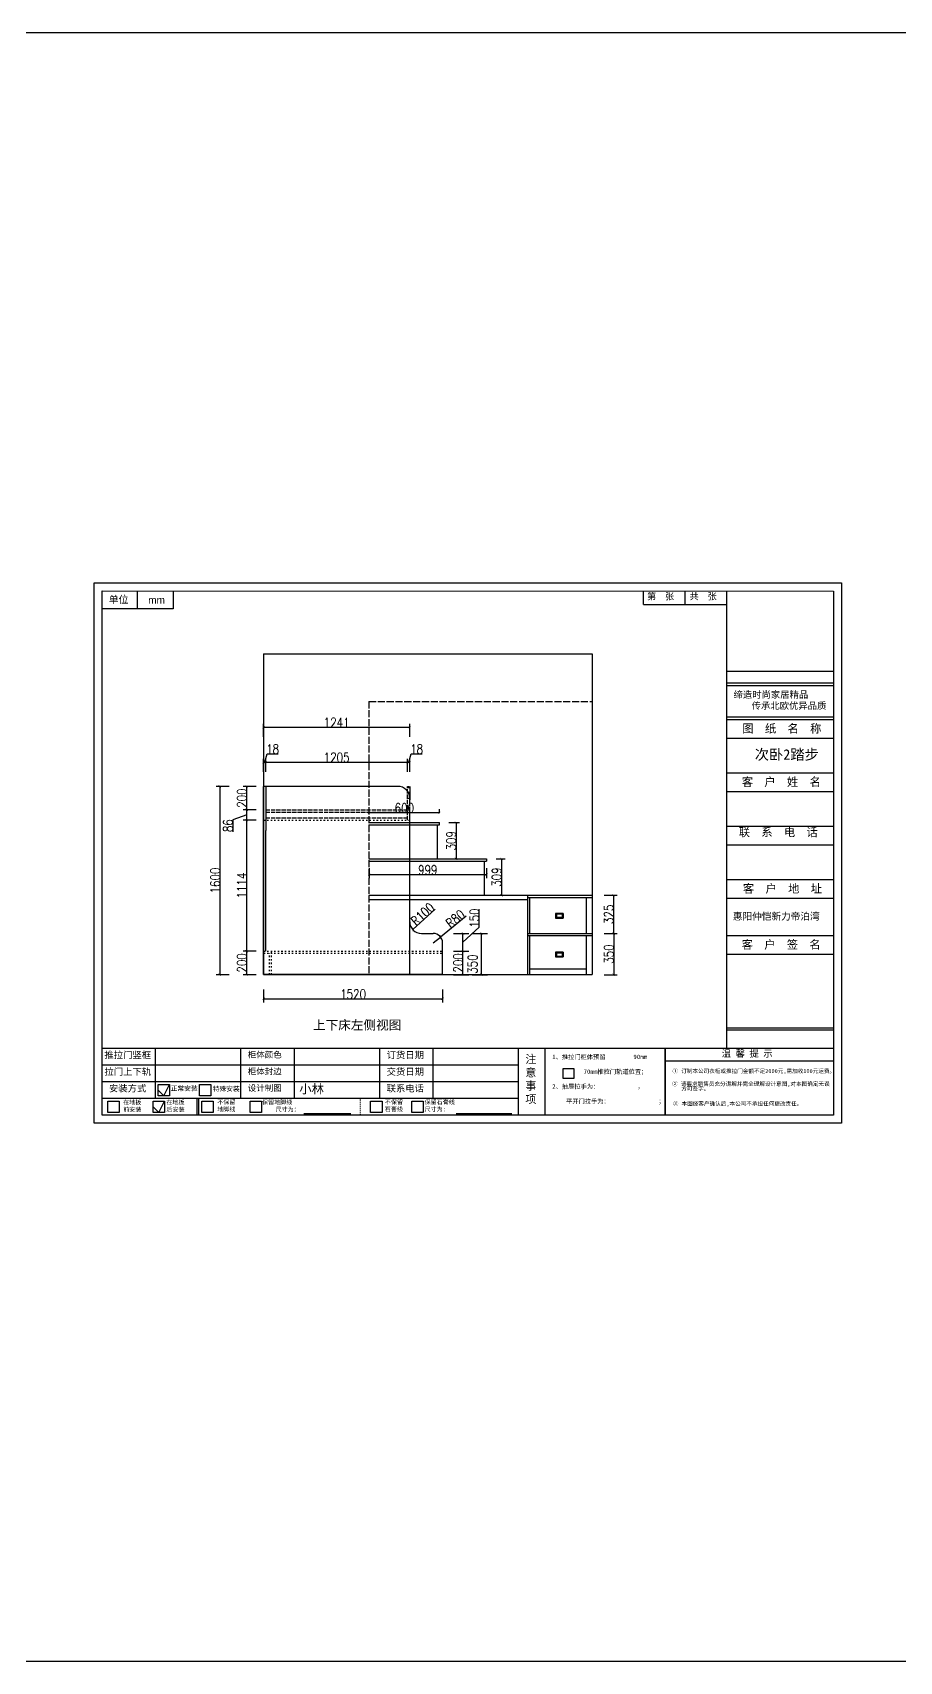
# Model space of a CAD drawing. Header units: millimetres. Extents: x 3255186 to 3429179, y -984851 to -941485.
# Drawn here: x 3400060 to 3407422, y -955326 to -941485 of the extents above; entities that cross this region are included whole.
import ezdxf

# ---------------------------------------------------------------- set-up
doc = ezdxf.new("R2010")
doc.units = ezdxf.units.MM
doc.header["$PDMODE"] = 35
doc.linetypes.add('ACAD_ISO02W100', pattern=[15, 12, -3])
doc.linetypes.add('ACAD_ISO03W100', pattern=[30, 12, -18])
doc.layers.add('块', color=7, linetype='Continuous', lineweight=30)
doc.styles.add('CHINESE', font='', dxfattribs={"width": 0.8})
doc.styles.add('DIM_FONT', font='SIMPLEX.shx', dxfattribs={"width": 0.8})
doc.styles.add('ROMANS', font='romans')
doc.styles.get("Standard").update_dxf_attribs({"font": 'acaderef.shx', "bigfont": 'bigfont.shx'})
doc.styles.add('新宋体', font='', dxfattribs={"height": 80})
doc.styles.add('标注用字体', font='', dxfattribs={"height": 70})
doc.styles.get('CHINESE').set_extended_font_data('PMingLiU')
doc.styles.get('新宋体').set_extended_font_data('NSimSun')
doc.styles.get('标注用字体').set_extended_font_data('FangSong_GB2312')
doc.dimstyles.new('ISO-25', dxfattribs={"dimtxt": 80, "dimasz": 20, "dimexe": 30, "dimexo": 80, "dimtad": 1, "dimdec": 0, "dimtxsty": 'DIM_FONT', "dimblk": 'ARCHTICK', "dimcen": 2.5, "dimadec": 0, "dimazin": 0, "dimtfac": 1, "dimtdec": 0, "dimtmove": 1, "dimatfit": 3, "dimfxl": 80, "dimfxlon": 1, "dimarcsym": 0})
doc.dimstyles.get("Standard").update_dxf_attribs({"dimscale": 100, "dimtxt": 3, "dimasz": 2, "dimexe": 1, "dimexo": 0, "dimgap": 1, "dimtad": 1, "dimdec": 0, "dimdsep": 46, "dimtxsty": 'CHINESE', "dimblk1": 'OBLIQUE', "dimblk2": 'OBLIQUE', "dimsah": 1, "dimcen": 0, "dimdle": 1, "dimclrd": 256, "dimclre": 256, "dimclrt": 256, "dimadec": 0, "dimazin": 0, "dimtfac": 1, "dimtdec": 0, "dimtix": 1, "dimtmove": 2, "dimatfit": 3, "dimldrblk": 'OBLIQUE', "dimfxl": 1, "dimtolj": 1, "dimtzin": 0, "dimarcsym": 0})
pattern_1 = [(45, (1305.171, -13759.847), (-2.245064, 2.245064), []), (45, (1305.171, -13758.2594), (-2.245064, 2.245064), [])]

# ---------------------------------------------------------------- blocks, each defined once
blk = doc.blocks.new('_ArchTick')
at = {"color": 0, "linetype": 'ByBlock', "const_width": 0.15}
blk.add_lwpolyline([(-0.5, -0.5), (0.5, 0.5)], dxfattribs=at)
blk = doc.blocks.new('*D376')
at = {"color": 0, "lineweight": -2, "ltscale": 5}
for p, q in [((3404915, -949140), (3405025, -949140)), ((3404995, -949140), (3404995, -949490)), ((3404915, -949490), (3405025, -949490))]:
    blk.add_line(p, q, dxfattribs=at)
at = {"layer": 'Defpoints', "color": 0, "ltscale": 5}
for p in [(3404813, -949140), (3404813, -949490), (3404995, -949490)]:
    blk.add_point(p, dxfattribs=at)
at = {"color": 0, "lineweight": -2, "ltscale": 5, "xscale": 20, "yscale": 20, "zscale": 20}
for p, rotation in [((3404995, -949140), 90), ((3404995, -949490), 270)]:
    blk.add_blockref('_ArchTick', p, dxfattribs=dict(at, rotation=rotation))
at = {"color": 0, "ltscale": 5, "insert": (3404954, -949315), "char_height": 80, "attachment_point": 5, "rotation": 90, "style": 'DIM_FONT'}
blk.add_mtext('350', dxfattribs=at)
blk = doc.blocks.new('*D377')
at = {"color": 0, "lineweight": -2, "ltscale": 5}
for p, q in [((3404914, -948815), (3405024, -948815)), ((3404994, -948815), (3404994, -949140)), ((3404914, -949140), (3405024, -949140))]:
    blk.add_line(p, q, dxfattribs=at)
at = {"layer": 'Defpoints', "color": 0, "ltscale": 5}
for p in [(3404813, -948815), (3404813, -949140), (3404994, -949140)]:
    blk.add_point(p, dxfattribs=at)
at = {"color": 0, "lineweight": -2, "ltscale": 5, "xscale": 20, "yscale": 20, "zscale": 20}
for p, rotation in [((3404994, -948815), 90), ((3404994, -949140), 270)]:
    blk.add_blockref('_ArchTick', p, dxfattribs=dict(at, rotation=rotation))
at = {"color": 0, "ltscale": 5, "insert": (3404953, -948977), "char_height": 80, "attachment_point": 5, "rotation": 90, "style": 'DIM_FONT'}
blk.add_mtext('325', dxfattribs=at)
blk = doc.blocks.new('*D380')
at = {"color": 0, "lineweight": -2, "ltscale": 5}
for p, q in [((3403596, -948198), (3403686, -948198)), ((3403656, -948198), (3403656, -948506)), ((3403596, -948506), (3403686, -948506))]:
    blk.add_line(p, q, dxfattribs=at)
at = {"layer": 'Defpoints', "color": 0, "ltscale": 5}
for p in [(3403516, -948198), (3403516, -948506), (3403656, -948506)]:
    blk.add_point(p, dxfattribs=at)
at = {"color": 0, "lineweight": -2, "ltscale": 5, "xscale": 20, "yscale": 20, "zscale": 20}
for p, rotation in [((3403656, -948198), 90), ((3403656, -948506), 270)]:
    blk.add_blockref('_ArchTick', p, dxfattribs=dict(at, rotation=rotation))
at = {"color": 0, "ltscale": 5, "insert": (3403615, -948352), "char_height": 80, "attachment_point": 5, "rotation": 90, "style": 'DIM_FONT'}
blk.add_mtext('309', dxfattribs=at)
blk = doc.blocks.new('*D379')
at = {"color": 0, "lineweight": -2, "ltscale": 5}
for p, q in [((3403996, -948506), (3404072, -948506)), ((3404042, -948506), (3404042, -948815)), ((3403996, -948815), (3404072, -948815))]:
    blk.add_line(p, q, dxfattribs=at)
at = {"layer": 'Defpoints', "color": 0, "ltscale": 5}
for p in [(3403916, -948506), (3403916, -948815), (3404042, -948815)]:
    blk.add_point(p, dxfattribs=at)
at = {"color": 0, "lineweight": -2, "ltscale": 5, "xscale": 20, "yscale": 20, "zscale": 20}
for p, rotation in [((3404042, -948506), 90), ((3404042, -948815), 270)]:
    blk.add_blockref('_ArchTick', p, dxfattribs=dict(at, rotation=rotation))
at = {"color": 0, "ltscale": 5, "insert": (3404001, -948661), "char_height": 80, "attachment_point": 5, "rotation": 90, "style": 'DIM_FONT'}
blk.add_mtext('309', dxfattribs=at)
blk = doc.blocks.new('*D382')
at = {"color": 0, "lineweight": -2, "ltscale": 5}
for p, q in [((3402917, -948118), (3402917, -948084)), ((3403516, -948114), (3402917, -948114)), ((3403516, -948118), (3403516, -948084))]:
    blk.add_line(p, q, dxfattribs=at)
at = {"layer": 'Defpoints', "color": 0, "ltscale": 5}
for p in [(3402917, -948114), (3402917, -948198), (3403516, -948198)]:
    blk.add_point(p, dxfattribs=at)
at = {"color": 0, "lineweight": -2, "ltscale": 5, "xscale": 20, "yscale": 20, "zscale": 20, "rotation": 180}
blk.add_blockref('_ArchTick', (3402917, -948114), dxfattribs=at)
at = {"color": 0, "lineweight": -2, "ltscale": 5, "xscale": 20, "yscale": 20, "zscale": 20}
blk.add_blockref('_ArchTick', (3403516, -948114), dxfattribs=at)
at = {"color": 0, "ltscale": 5, "insert": (3403217, -948074), "char_height": 80, "attachment_point": 5, "style": 'DIM_FONT'}
blk.add_mtext('600', dxfattribs=at)
blk = doc.blocks.new('*D383')
at = {"color": 0, "lineweight": -2, "ltscale": 5}
for p, q in [((3402917, -948586), (3402917, -948670)), ((3402917, -948640), (3403916, -948640)), ((3403916, -948586), (3403916, -948670))]:
    blk.add_line(p, q, dxfattribs=at)
at = {"layer": 'Defpoints', "color": 0, "ltscale": 5}
for p in [(3402917, -948506), (3403916, -948506), (3403916, -948640)]:
    blk.add_point(p, dxfattribs=at)
at = {"color": 0, "lineweight": -2, "ltscale": 5, "xscale": 20, "yscale": 20, "zscale": 20, "rotation": 180}
blk.add_blockref('_ArchTick', (3402917, -948640), dxfattribs=at)
at = {"color": 0, "lineweight": -2, "ltscale": 5, "xscale": 20, "yscale": 20, "zscale": 20}
blk.add_blockref('_ArchTick', (3403916, -948640), dxfattribs=at)
at = {"color": 0, "ltscale": 5, "insert": (3403416, -948600), "char_height": 80, "attachment_point": 5, "style": 'DIM_FONT'}
blk.add_mtext('999', dxfattribs=at)
blk = doc.blocks.new('*D384')
at = {"color": 0, "linetype": 'Continuous', "lineweight": -2}
for p, q in [((3403635, -949290), (3403765, -949290)), ((3403715, -949490), (3403715, -949290)), ((3403635, -949490), (3403765, -949490))]:
    blk.add_line(p, q, dxfattribs=at)
at = {"layer": 'Defpoints', "color": 0}
for p in [(3403542, -949290), (3403715, -949290), (3403542, -949490)]:
    blk.add_point(p, dxfattribs=at)
at = {"color": 0, "lineweight": -2, "xscale": 20, "yscale": 20, "zscale": 20}
for p, rotation in [((3403715, -949290), 90), ((3403715, -949490), 270)]:
    blk.add_blockref('_ArchTick', p, dxfattribs=dict(at, rotation=rotation))
at = {"color": 0, "insert": (3403674, -949390), "char_height": 80, "attachment_point": 5, "rotation": 90, "style": 'DIM_FONT'}
blk.add_mtext('200', dxfattribs=at)
blk = doc.blocks.new('*D385')
at = {"color": 0, "linetype": 'Continuous', "lineweight": -2}
for p, q in [((3403853, -949087), (3403853, -948933)), ((3403635, -949140), (3403765, -949140)), ((3403715, -949215), (3403853, -949087)), ((3403715, -949290), (3403715, -949140)), ((3403635, -949290), (3403765, -949290))]:
    blk.add_line(p, q, dxfattribs=at)
at = {"layer": 'Defpoints', "color": 0}
for p in [(3403459, -949140), (3403715, -949140), (3403552, -949290)]:
    blk.add_point(p, dxfattribs=at)
at = {"color": 0, "lineweight": -2, "xscale": 20, "yscale": 20, "zscale": 20}
for p, rotation in [((3403715, -949140), 90), ((3403715, -949290), 270)]:
    blk.add_blockref('_ArchTick', p, dxfattribs=dict(at, rotation=rotation))
at = {"color": 0, "insert": (3403812, -949010), "char_height": 80, "attachment_point": 5, "rotation": 90, "style": 'DIM_FONT'}
blk.add_mtext('150', dxfattribs=at)
blk = doc.blocks.new('*D386')
at = {"color": 0, "linetype": 'Continuous', "lineweight": -2}
for p, q in [((3403793, -949140), (3403923, -949140)), ((3403873, -949490), (3403873, -949140)), ((3403793, -949490), (3403923, -949490))]:
    blk.add_line(p, q, dxfattribs=at)
at = {"layer": 'Defpoints', "color": 0}
for p in [(3403473, -949140), (3403873, -949140), (3403484, -949490)]:
    blk.add_point(p, dxfattribs=at)
at = {"color": 0, "lineweight": -2, "xscale": 20, "yscale": 20, "zscale": 20}
for p, rotation in [((3403873, -949140), 90), ((3403873, -949490), 270)]:
    blk.add_blockref('_ArchTick', p, dxfattribs=dict(at, rotation=rotation))
at = {"color": 0, "insert": (3403797, -949400), "char_height": 80, "attachment_point": 5, "rotation": 90, "style": 'DIM_FONT'}
blk.add_mtext('350', dxfattribs=at)
blk = doc.blocks.new('*D387')
at = {"color": 0, "lineweight": -2, "ltscale": 5}
blk.add_line((3403480, -948933), (3403289, -949107), dxfattribs=at)
at = {"layer": 'Defpoints', "color": 0, "ltscale": 5}
for p in [(3403363, -949040), (3403289, -949107)]:
    blk.add_point(p, dxfattribs=at)
at = {"color": 0, "lineweight": -2, "ltscale": 5, "xscale": 20, "yscale": 20, "zscale": 20, "rotation": 222.4160656723384}
blk.add_blockref('_ArchTick', (3403289, -949107), dxfattribs=at)
at = {"color": 0, "ltscale": 5, "insert": (3403372, -948976), "char_height": 80, "attachment_point": 5, "rotation": 42.4161, "style": 'DIM_FONT'}
blk.add_mtext('R100', dxfattribs=at)
blk = doc.blocks.new('*D388')
at = {"color": 0, "lineweight": -2, "ltscale": 5}
for p in [(3403742, -948993), (3403462, -949220)]:
    blk.add_line(p, (3403524, -949170), dxfattribs=at)
at = {"layer": 'Defpoints', "color": 0, "ltscale": 5}
for p in [(3403462, -949220), (3403524, -949170)]:
    blk.add_point(p, dxfattribs=at)
at = {"color": 0, "lineweight": -2, "ltscale": 5, "xscale": 20, "yscale": 20, "zscale": 20, "rotation": 219.0148368257028}
blk.add_blockref('_ArchTick', (3403524, -949170), dxfattribs=at)
at = {"color": 0, "ltscale": 5, "insert": (3403650, -949015), "char_height": 80, "attachment_point": 5, "rotation": 39.0148, "style": 'DIM_FONT'}
blk.add_mtext('R80', dxfattribs=at)
blk = doc.blocks.new('*D389')
at = {"color": 0, "lineweight": -2, "ltscale": 5}
for p, q in [((3401958, -949290), (3401848, -949290)), ((3401878, -949490), (3401878, -949290)), ((3401958, -949490), (3401848, -949490))]:
    blk.add_line(p, q, dxfattribs=at)
at = {"layer": 'Defpoints', "color": 0, "ltscale": 5}
for p in [(3401878, -949290), (3402381, -949290), (3402381, -949490)]:
    blk.add_point(p, dxfattribs=at)
at = {"color": 0, "lineweight": -2, "ltscale": 5, "xscale": 20, "yscale": 20, "zscale": 20}
for p, rotation in [((3401878, -949290), 90), ((3401878, -949490), 270)]:
    blk.add_blockref('_ArchTick', p, dxfattribs=dict(at, rotation=rotation))
at = {"color": 0, "ltscale": 5, "insert": (3401837, -949390), "char_height": 80, "attachment_point": 5, "rotation": 90, "style": 'DIM_FONT'}
blk.add_mtext('200', dxfattribs=at)
blk = doc.blocks.new('*D390')
at = {"color": 0, "lineweight": -2, "ltscale": 5}
for p, q in [((3401958, -948176), (3401848, -948176)), ((3401878, -949290), (3401878, -948176)), ((3401958, -949290), (3401848, -949290))]:
    blk.add_line(p, q, dxfattribs=at)
at = {"layer": 'Defpoints', "color": 0, "ltscale": 5}
for p in [(3401878, -948176), (3402040, -948176), (3402084, -949290)]:
    blk.add_point(p, dxfattribs=at)
at = {"color": 0, "lineweight": -2, "ltscale": 5, "xscale": 20, "yscale": 20, "zscale": 20}
for p, rotation in [((3401878, -948176), 90), ((3401878, -949290), 270)]:
    blk.add_blockref('_ArchTick', p, dxfattribs=dict(at, rotation=rotation))
at = {"color": 0, "ltscale": 5, "insert": (3401837, -948733), "char_height": 80, "attachment_point": 5, "rotation": 90, "style": 'DIM_FONT'}
blk.add_mtext('1114', dxfattribs=at)
blk = doc.blocks.new('*D391')
at = {"color": 0, "lineweight": -2, "ltscale": 5}
for p, q in [((3401958, -948090), (3401848, -948090)), ((3401878, -948176), (3401878, -948090)), ((3401878, -948133), (3401760, -948173)), ((3401760, -948173), (3401760, -948275)), ((3401958, -948176), (3401848, -948176))]:
    blk.add_line(p, q, dxfattribs=at)
at = {"layer": 'Defpoints', "color": 0, "ltscale": 5}
for p in [(3401878, -948090), (3402040, -948090), (3402040, -948176)]:
    blk.add_point(p, dxfattribs=at)
at = {"color": 0, "lineweight": -2, "ltscale": 5, "xscale": 20, "yscale": 20, "zscale": 20}
for p, rotation in [((3401878, -948090), 90), ((3401878, -948176), 270)]:
    blk.add_blockref('_ArchTick', p, dxfattribs=dict(at, rotation=rotation))
at = {"color": 0, "ltscale": 5, "insert": (3401719, -948224), "char_height": 80, "attachment_point": 5, "rotation": 90, "style": 'DIM_FONT'}
blk.add_mtext('86', dxfattribs=at)
blk = doc.blocks.new('*D392')
at = {"color": 0, "lineweight": -2, "ltscale": 5}
for p, q in [((3401958, -947890), (3401848, -947890)), ((3401878, -948090), (3401878, -947890)), ((3401958, -948090), (3401848, -948090))]:
    blk.add_line(p, q, dxfattribs=at)
at = {"layer": 'Defpoints', "color": 0, "ltscale": 5}
for p in [(3401878, -947890), (3402040, -947890), (3402040, -948090)]:
    blk.add_point(p, dxfattribs=at)
at = {"color": 0, "lineweight": -2, "ltscale": 5, "xscale": 20, "yscale": 20, "zscale": 20}
for p, rotation in [((3401878, -947890), 90), ((3401878, -948090), 270)]:
    blk.add_blockref('_ArchTick', p, dxfattribs=dict(at, rotation=rotation))
at = {"color": 0, "ltscale": 5, "insert": (3401837, -947990), "char_height": 80, "attachment_point": 5, "rotation": 90, "style": 'DIM_FONT'}
blk.add_mtext('200', dxfattribs=at)
blk = doc.blocks.new('*D393')
at = {"color": 0, "lineweight": -2, "ltscale": 5}
for p, q in [((3402022, -947765), (3402022, -947655)), ((3402022, -947685), (3402040, -947685)), ((3402031, -947685), (3402052, -947614)), ((3402040, -947765), (3402040, -947655)), ((3402052, -947614), (3402145, -947614))]:
    blk.add_line(p, q, dxfattribs=at)
at = {"layer": 'Defpoints', "color": 0, "ltscale": 5}
for p in [(3402040, -947685), (3402022, -947930), (3402040, -947940)]:
    blk.add_point(p, dxfattribs=at)
at = {"color": 0, "lineweight": -2, "ltscale": 5, "xscale": 20, "yscale": 20, "zscale": 20, "rotation": 180}
blk.add_blockref('_ArchTick', (3402022, -947685), dxfattribs=at)
at = {"color": 0, "lineweight": -2, "ltscale": 5, "xscale": 20, "yscale": 20, "zscale": 20}
blk.add_blockref('_ArchTick', (3402040, -947685), dxfattribs=at)
at = {"color": 0, "ltscale": 5, "insert": (3402098, -947573), "char_height": 80, "attachment_point": 5, "style": 'DIM_FONT'}
blk.add_mtext('18', dxfattribs=at)
blk = doc.blocks.new('*D394')
at = {"color": 0, "lineweight": -2, "ltscale": 5}
for p, q in [((3402040, -947765), (3402040, -947655)), ((3402040, -947685), (3403245, -947685)), ((3403245, -947765), (3403245, -947655))]:
    blk.add_line(p, q, dxfattribs=at)
at = {"layer": 'Defpoints', "color": 0, "ltscale": 5}
for p in [(3403245, -947685), (3402040, -947940), (3403245, -947890)]:
    blk.add_point(p, dxfattribs=at)
at = {"color": 0, "lineweight": -2, "ltscale": 5, "xscale": 20, "yscale": 20, "zscale": 20, "rotation": 180}
blk.add_blockref('_ArchTick', (3402040, -947685), dxfattribs=at)
at = {"color": 0, "lineweight": -2, "ltscale": 5, "xscale": 20, "yscale": 20, "zscale": 20}
blk.add_blockref('_ArchTick', (3403245, -947685), dxfattribs=at)
at = {"color": 0, "ltscale": 5, "insert": (3402642, -947644), "char_height": 80, "attachment_point": 5, "style": 'DIM_FONT'}
blk.add_mtext('1205', dxfattribs=at)
blk = doc.blocks.new('*D395')
at = {"color": 0, "lineweight": -2, "ltscale": 5}
for p, q in [((3403245, -947765), (3403245, -947655)), ((3403245, -947685), (3403263, -947685)), ((3403254, -947685), (3403275, -947614)), ((3403263, -947765), (3403263, -947655)), ((3403275, -947614), (3403368, -947614))]:
    blk.add_line(p, q, dxfattribs=at)
at = {"layer": 'Defpoints', "color": 0, "ltscale": 5}
for p in [(3403263, -947685), (3403245, -947890), (3403263, -947890)]:
    blk.add_point(p, dxfattribs=at)
at = {"color": 0, "lineweight": -2, "ltscale": 5, "xscale": 20, "yscale": 20, "zscale": 20, "rotation": 180}
blk.add_blockref('_ArchTick', (3403245, -947685), dxfattribs=at)
at = {"color": 0, "lineweight": -2, "ltscale": 5, "xscale": 20, "yscale": 20, "zscale": 20}
blk.add_blockref('_ArchTick', (3403263, -947685), dxfattribs=at)
at = {"color": 0, "ltscale": 5, "insert": (3403321, -947573), "char_height": 80, "attachment_point": 5, "style": 'DIM_FONT'}
blk.add_mtext('18', dxfattribs=at)
blk = doc.blocks.new('*D396')
at = {"color": 0, "lineweight": -2, "ltscale": 5}
for p, q in [((3402022, -949616), (3402022, -949726)), ((3403542, -949616), (3403542, -949726)), ((3402022, -949696), (3403542, -949696))]:
    blk.add_line(p, q, dxfattribs=at)
at = {"layer": 'Defpoints', "color": 0, "ltscale": 5}
for p in [(3402022, -949490), (3403542, -949490), (3403542, -949696)]:
    blk.add_point(p, dxfattribs=at)
at = {"color": 0, "lineweight": -2, "ltscale": 5, "xscale": 20, "yscale": 20, "zscale": 20, "rotation": 180}
blk.add_blockref('_ArchTick', (3402022, -949696), dxfattribs=at)
at = {"color": 0, "lineweight": -2, "ltscale": 5, "xscale": 20, "yscale": 20, "zscale": 20}
blk.add_blockref('_ArchTick', (3403542, -949696), dxfattribs=at)
at = {"color": 0, "ltscale": 5, "insert": (3402782, -949655), "char_height": 80, "attachment_point": 5, "style": 'DIM_FONT'}
blk.add_mtext('1520', dxfattribs=at)
blk = doc.blocks.new('*D397')
at = {"color": 0, "lineweight": -2, "ltscale": 5}
for p, q in [((3401730, -947890), (3401620, -947890)), ((3401650, -947890), (3401650, -949490)), ((3401730, -949490), (3401620, -949490))]:
    blk.add_line(p, q, dxfattribs=at)
at = {"layer": 'Defpoints', "color": 0, "ltscale": 5}
for p in [(3402022, -947890), (3401650, -949490), (3402022, -949490)]:
    blk.add_point(p, dxfattribs=at)
at = {"color": 0, "lineweight": -2, "ltscale": 5, "xscale": 20, "yscale": 20, "zscale": 20}
for p, rotation in [((3401650, -947890), 90), ((3401650, -949490), 270)]:
    blk.add_blockref('_ArchTick', p, dxfattribs=dict(at, rotation=rotation))
at = {"color": 0, "ltscale": 5, "insert": (3401610, -948690), "char_height": 80, "attachment_point": 5, "rotation": 90, "style": 'DIM_FONT'}
blk.add_mtext('1600', dxfattribs=at)
blk = doc.blocks.new('*D398')
at = {"color": 0, "lineweight": -2, "ltscale": 5}
for p, q in [((3402022, -947468), (3402022, -947358)), ((3402022, -947388), (3403263, -947388)), ((3403263, -947468), (3403263, -947358))]:
    blk.add_line(p, q, dxfattribs=at)
at = {"layer": 'Defpoints', "color": 0, "ltscale": 5}
for p in [(3403263, -947388), (3402022, -948176), (3403263, -948176)]:
    blk.add_point(p, dxfattribs=at)
at = {"color": 0, "lineweight": -2, "ltscale": 5, "xscale": 20, "yscale": 20, "zscale": 20, "rotation": 180}
blk.add_blockref('_ArchTick', (3402022, -947388), dxfattribs=at)
at = {"color": 0, "lineweight": -2, "ltscale": 5, "xscale": 20, "yscale": 20, "zscale": 20}
blk.add_blockref('_ArchTick', (3403263, -947388), dxfattribs=at)
at = {"color": 0, "ltscale": 5, "insert": (3402642, -947347), "char_height": 80, "attachment_point": 5, "style": 'DIM_FONT'}
blk.add_mtext('1241', dxfattribs=at)
blk = doc.blocks.new('衣柜内拉手')
h = blk.add_hatch()
h.set_pattern_fill('STEEL', color=256, style=0)
h.set_pattern_definition(pattern_1)
h.paths.add_polyline_path([(-30, 0), (-40, 0), (-40, -50), (-30, -50)])
h = blk.add_hatch()
h.set_pattern_fill('STEEL', color=256, style=0)
h.set_pattern_definition(pattern_1)
h.paths.add_polyline_path([(40, 0), (30, 0), (30, -50), (40, -50)])
for p, q in [((-40, 0), (40, 0)), ((-40, 0), (-40, -50)), ((-30, 0), (-30, -50)), ((30, 0), (30, -50)), ((40, 0), (40, -50)), ((40, -50), (-40, -50))]:
    blk.add_line(p, q)
for centre, start, end in [((0, -258), 83.1787, 96.8213), ((0, 208), 263.1787, 276.8213)]:
    blk.add_arc(centre, 253, start, end)
blk = doc.blocks.new('M')
for p, q in [((7224, 24106), (7224, 32333)), ((7224, 32333), (18599, 32332)), ((18599, 32332), (18599, 24106)), ((7346, 24228), (7345, 32211)), ((7345, 32211), (18477, 32210)), ((7886, 31941), (7886, 32211)), ((8426, 32211), (8426, 31941)), ((15589, 32004), (15589, 32211)), ((15589, 32004), (16852, 32004)), ((16220, 32004), (16220, 32211)), ((16852, 32210), (16852, 25243)), ((18477, 32210), (18477, 24228)), ((8426, 31941), (7345, 31941)), ((16852, 30991), (18477, 30991)), ((16852, 30810), (18477, 30810)), ((16852, 30770), (18477, 30770)), ((16852, 30294), (18477, 30294)), ((16852, 30253), (18477, 30253)), ((16852, 29969), (18477, 29969)), ((16852, 29440), (18477, 29440)), ((16852, 29156), (18477, 29156)), ((16852, 28628), (18477, 28628)), ((16852, 28343), (18477, 28343)), ((16852, 27815), (18477, 27815)), ((16852, 27531), (18477, 27531)), ((16852, 26962), (18477, 26962)), ((16852, 26677), (18477, 26677)), ((16852, 25557), (18477, 25557)), ((16852, 25527), (18477, 25527)), ((18477, 25243), (7346, 25243)), ((8159, 24482), (8159, 25243)), ((9459, 24482), (9459, 25243)), ((10272, 24482), (10272, 25243)), ((11572, 24482), (11572, 25243)), ((12385, 24482), (12385, 25243)), ((13685, 24228), (13685, 25243)), ((14091, 24228), (14091, 25243)), ((15913, 25243), (15913, 24232)), ((15916, 25243), (15916, 24232)), ((13685, 24989), (7346, 24989)), ((18477, 25050), (15913, 25050)), ((13685, 24736), (7346, 24736)), ((13685, 24482), (7346, 24482)), ((8792, 24228), (8792, 24482)), ((8819, 24228), (8819, 24482)), ((18599, 24106), (7224, 24106)), ((18477, 24228), (7346, 24228)), ((10414, 24254), (11133, 24254)), ((12734, 24254), (13581, 24254))]:
    blk.add_line(p, q)
at = {"color": 0, "ltscale": 5}
for p, q in [((8199, 24608), (8286, 24520)), ((8286, 24520), (8372, 24696)), ((8121, 24354), (8207, 24266)), ((8207, 24266), (8294, 24442))]:
    blk.add_line(p, q, dxfattribs=at)
at = {"linetype": 'ACAD_ISO03W100'}
blk.add_line((11279, 24228), (11279, 24482), dxfattribs=at)
at = {"lineweight": 25}
for points in [[(7434, 24442), (7607, 24442), (7607, 24266), (7434, 24266)], [(8120, 24442), (8293, 24442), (8293, 24266), (8120, 24266)], [(8861, 24442), (9034, 24442), (9034, 24266), (8861, 24266)], [(9601, 24442), (9774, 24442), (9774, 24266), (9601, 24266)], [(11433, 24442), (11606, 24442), (11606, 24266), (11433, 24266)], [(12062, 24442), (12235, 24442), (12235, 24266), (12062, 24266)]]:
    blk.add_lwpolyline(points, close=True, dxfattribs=at)
at = {"layer": '块'}
blk.add_lwpolyline([(14364, 24939), (14524, 24939), (14524, 24783), (14364, 24783)], close=True, dxfattribs=at)
at = {"layer": '块', "lineweight": 25}
for points in [[(8199, 24696), (8372, 24696), (8372, 24520), (8199, 24520)], [(8828, 24696), (9001, 24696), (9001, 24520), (8828, 24520)]]:
    blk.add_lwpolyline(points, close=True, dxfattribs=at)
at = {"char_height": 109.1, "attachment_point": 5}
for s, insert in [('{\\fSimSun|b0|i0|c134|p54;单位}', (7596, 32074)), ('{\\fArial|b0|i0|c0|p32;mm}', (8174, 32074))]:
    blk.add_mtext(s, dxfattribs=dict(at, insert=insert))
at = {"attachment_point": 1}
for s, insert, char_height, width in [('{\\fSimSun|b0|i0|c134|p54;第  张}', (15641, 32177), 99.06, 2286.9), ('{\\fSimSun|b0|i0|c134|p54;共  张}', (16289, 32178), 99.06, 2286.9), ('{\\fSimSun|b0|i0|c134|p2;缔造时尚家居精品\\P    传承北欧优异品质}', (16957, 30683), 101.58, 1676.49), ('{\\fSimSun|b0|i0|c134|p54;推拉门竖框}', (7380, 25194), 101.58, 748), ('{\\fSimSun|b0|i0|c134|p54;订货日期}', (11676, 25194), 101.58, 567.91), ('{\\fSimHei|b0|i0|c134|p2;注意事项}', (13789, 25141), 121.9, 119.08), ('{\\fSimSun|b0|i0|c134|p54;温 馨 提 示}', (16777, 25217), 101.58, 2345.16), ('{\\fSimSun|b0|i0|c134|p54;拉门上下轨}', (7380, 24940), 101.58, 748), ('{\\fSimSun|b0|i0|c134|p54;交货日期}', (11676, 24940), 101.58, 567.91), ('{\\fSimSun|b0|i0|c134|p54;安装方式}', (7450, 24686), 101.58, 567.91), ('{\\fSimSun|b0|i0|c134|p54;正常安装}', (8390, 24672), 73.14, 538.56), ('{\\fSimSun|b0|i0|c134|p54;特殊安装}', (9029, 24665), 73.14, 538.56), ('{\\fSimSun|b0|i0|c134|p54;联系电话}', (11676, 24686), 101.58, 567.91), ('{\\fSimSun|b0|i0|c134|p54;在地板\\P前安装}', (7666, 24456), 65.83, 645.46), ('{\\fSimSun|b0|i0|c134|p54;在地板\\P后安装}', (8324, 24456), 65.83, 645.46), ('{\\fSimSun|b0|i0|c134|p54;不保留\\P地脚线}', (9098, 24460), 65.83, 645.46), ('{\\fSimSun|b0|i0|c134|p54;保留地脚线\\P    尺寸为：}', (9780, 24458), 65.83, 801.54), ('{\\fSimSun|b0|i0|c134|p54;不保留\\P\\fSimSun|b0|i0|c134|p2;石膏线}', (11648, 24460), 65.83, 645.46), ('{\\fSimSun|b0|i0|c134|p54;保留\\fSimSun|b0|i0|c134|p2;石膏线\\P尺寸为:}', (12254, 24460), 65.83, 645.46)]:
    blk.add_mtext(s, dxfattribs=dict(at, insert=insert, char_height=char_height, width=width))
for s, insert, char_height, width, style in [('图  纸  名  称', (17091, 30178), 126.2, 1414.86, '新宋体'), ('客  户  姓  名', (17083, 29365), 126.2, 1414.86, '新宋体'), ('联  系  电  话', (17036, 28600), 126.2, 1756.25, '新宋体'), ('客  户  地  址', (17100, 27740), 126.2, 1414.86, '新宋体'), ('客  户  签  名', (17081, 26887), 126.2, 1414.86, '新宋体'), ('柜体颜色  ', (9563, 25194), 92.1, 1815.91, '新宋体'), ('{\\fSimSun|b0|i0|c134|p2;1、推拉门柜体预留        90mm           \\P       \\P         70mm推拉门轨道位置；\\P\\P2、抽屉拉手为：\\L           \\l，\\P   \\P    平开门拉手为：\\L              \\l；\\P               }', (14197, 25149), 67.72, 4207.93, '标注用字体'), ('{\\fSimSun|b0|i0|c134|p54;柜体封边}', (9563, 24940), 92.1, 1815.91, '新宋体'), ('{\\fSimSun|b0|i0|c134|p54;设计制图}', (9563, 24686), 92.1, 1815.91, '新宋体')]:
    blk.add_mtext(s, dxfattribs=dict(at, insert=insert, char_height=char_height, width=width, style=style))
at = {"char_height": 101.55, "attachment_point": 1, "style": 'ROMANS'}
for s, insert in [('{\\fSimSun|b0|i0|c134|p2;\\H0.8x;     \\H0.75x;    ① 订制本公司衣柜或推拉门金额不足2000元,需加收100元运费。\\P        }', (15519, 24930)), ('{\\fSimSun|b0|i0|c134|p2;\\P\\H0.6x;        \u3000 ② 请要求销售员充分讲解并完全理解设计意图,对本图确定无误}', (15508, 24904)), ('{\\fSimSun|b0|i0|c134|p2;\\P\\H0.6x;\\P           方可签字。}', (15638, 24931)), ('{\\fSimSun|b0|i0|c134|p2;\\P\\H0.6x;           ③ 本图经客户确认后,本公司不承担任何更改责任。}', (15508, 24602))]:
    blk.add_mtext(s, dxfattribs=dict(at, insert=insert))

msp = doc.modelspace()

# ---------------------------------------------------------------- linework, layer by layer
at = {"ltscale": 5}
for p, q in [((3402021.7, -946764.9), (3404812.7, -946764.9)), ((3402021.7, -946764.9), (3402021.7, -949489.9)), ((3404812.7, -946764.9), (3404812.7, -949489.9)), ((3403262.7, -947889.9), (3403262.7, -948004.7)), ((3402916.7, -948197.9), (3403516.4, -948197.9)), ((3402916.7, -948215.9), (3403516.4, -948215.9)), ((3403496.4, -948215.9), (3403496.4, -948506.4)), ((3403516.4, -948215.9), (3403516.4, -948197.9)), ((3402916.7, -948506.4), (3403916.2, -948506.4)), ((3402916.7, -948524.4), (3403916.2, -948524.4)), ((3403896.2, -948524.4), (3403896.2, -948814.9)), ((3403916.2, -948506.4), (3403916.2, -948524.4)), ((3402916.7, -948814.9), (3404812.7, -948814.9)), ((3402916.7, -948849.9), (3404262.7, -948849.9)), ((3404262.7, -948814.9), (3404262.7, -949489.9)), ((3404262.7, -948832.9), (3404812.7, -948832.9)), ((3404280.7, -948832.9), (3404280.7, -949139.9)), ((3404762.7, -948832.9), (3404762.7, -949139.9)), ((3404262.7, -949139.9), (3404812.7, -949139.9)), ((3404262.7, -949157.9), (3404812.7, -949157.9)), ((3404280.7, -949157.9), (3404280.7, -949489.9)), ((3404762.7, -949157.9), (3404762.7, -949489.9)), ((3402021.7, -949489.9), (3404812.7, -949489.9)), ((3404280.7, -949439.9), (3404762.7, -949439.9))]:
    msp.add_line(p, q, dxfattribs=at)
at = {"color": 253, "linetype": 'ACAD_ISO02W100', "ltscale": 5}
for q in [(3404812.7, -947167.9), (3402916.7, -949489.9)]:
    msp.add_line((3402916.7, -947167.9), q, dxfattribs=at)
at = {"color": 0}
for p, q in [((3402021.7, -949489.9), (3402021.7, -947889.9)), ((3403162.7, -947889.9), (3402021.7, -947889.9)), ((3403262.7, -948061.9), (3403262.7, -947989.9)), ((3403262.7, -948011.9), (3403262.7, -947995.9)), ((3403262.7, -948011.9), (3403262.7, -947995.9)), ((3403262.7, -949489.9), (3403262.7, -948067.9)), ((3403362.7, -949139.9), (3403461.7, -949139.9)), ((3403541.7, -949489.9), (3403541.7, -949219.9)), ((3403541.7, -949357.9), (3403541.7, -949337.9)), ((3402021.7, -949489.9), (3403541.7, -949489.9))]:
    msp.add_line(p, q, dxfattribs=at)
for p, q in [((3402039.7, -947889.9), (3402039.7, -948265.9)), ((3402021.7, -949489.9), (3402021.7, -948339.9)), ((3402039.7, -949289.9), (3402039.7, -948265.9)), ((3403541.7, -949489.9), (3403541.7, -949277.4)), ((3403541.7, -949489.9), (3402021.7, -949489.9))]:
    msp.add_line(p, q)
at = {"color": 0, "linetype": 'ACAD_ISO02W100', "ltscale": 3}
for p, q in [((3403244.7, -948175.9), (3403244.7, -947889.9)), ((3402039.7, -948089.9), (3403244.7, -948089.9)), ((3402039.7, -948107.9), (3403244.7, -948107.9)), ((3402039.7, -948157.9), (3403244.7, -948157.9))]:
    msp.add_line(p, q, dxfattribs=at)
at = {"color": 0, "linetype": 'ACAD_ISO03W100'}
for p, q in [((3403244.7, -947889.9), (3403262.7, -947889.9)), ((3403244.7, -947889.9), (3403262.7, -947889.9)), ((3403244.7, -947894.9), (3403262.7, -947894.9)), ((3403244.7, -947899.9), (3403262.7, -947899.9)), ((3403244.7, -947939.9), (3403262.7, -947939.9)), ((3403244.7, -947944.9), (3403262.7, -947944.9)), ((3403244.7, -947989.9), (3403262.7, -947989.9)), ((3402021.7, -948175.9), (3403262.7, -948175.9)), ((3402021.7, -949289.9), (3403541.7, -949289.9)), ((3402021.7, -949307.9), (3403541.7, -949307.9)), ((3402071.7, -949489.9), (3402071.7, -949307.9)), ((3402089.7, -949489.9), (3402089.7, -949289.9))]:
    msp.add_line(p, q, dxfattribs=at)
at = {"color": 6, "ltscale": 5}
msp.add_lwpolyline([(3255352.8, -941484.6), (3429179.2, -941484.6), (3429179.2, -955325.7), (3255352.8, -955325.7)], close=True, dxfattribs=at)
at = {"color": 0}
for centre, radius, start, end in [((3403162.7, -947989.9), 100, 0, 90), ((3403362.7, -949039.9), 100, 180, 270), ((3403461.7, -949219.9), 80, 0, 90)]:
    msp.add_arc(centre, radius, start, end, dxfattribs=at)

# ---------------------------------------------------------------- block references
for name, p, xscale, yscale, zscale in [('M', (3396551.8, -964201.1), 0.5579410635400563, 0.5579410637146793, 0.55794106368), ('衣柜内拉手', (3404533.7, -948969.2), -0.8000000002793968, 0.8000000000465661, 0.8000000000000007), ('衣柜内拉手', (3404533.7, -949299.3), -0.8000000002793968, 0.8000000000465661, 0.8000000000000007)]:
    msp.add_blockref(name, p, dxfattribs=dict(xscale=xscale, yscale=yscale, zscale=zscale))

# ---------------------------------------------------------------- texts
at = {"lineweight": 13, "insert": (3406193.4, -947574.9), "char_height": 88.66, "width": 1799.077, "attachment_point": 1, "style": '新宋体'}
msp.add_mtext('次卧2踏步', dxfattribs=at)
at = {"attachment_point": 1}
for s, insert, char_height, width in [('{\\fSimSun|b0|i0|c134|p2;惠阳仲恺新力帝泊湾}', (3406007.3, -948964), 60.086, 1280.429), ('{\\fSimSun|b0|i0|c134|p2;上下床左侧视图}', (3402441.2, -949878.2), 78.541, 1093.933), ('{\\fSimSun|b0|i0|c134|p2;小林}', (3402324.9, -950422.3), 76.609, 1067.024)]:
    msp.add_mtext(s, dxfattribs=dict(at, insert=insert, char_height=char_height, width=width))

# ---------------------------------------------------------------- dimensions: what is measured, and where the dimension line sits
at = {"ltscale": 5}
for base, p1, p2, picture, middle in [((3403262.7, -947388.1), (3402021.7, -948175.9), (3403262.7, -948175.9), '*D398', (3402642.2, -947347.4)), ((3402916.7, -948114.2), (3403516.4, -948197.9), (3402916.7, -948197.9), '*D382', (3403216.6, -948073.6)), ((3403916.2214, -948640.4516), (3402916.7229, -948506.4403), (3403916.2214, -948506.4403), '*D383', (3403416.4721, -948599.8266))]:
    dim = msp.add_linear_dim(base=base, p1=p1, p2=p2, dimstyle='ISO-25', dxfattribs=at)
    dim.commit()
    dim.dimension.update_dxf_attribs({"geometry": picture, "text_midpoint": middle})
for base, p1, p2, picture, middle in [((3402039.7, -947684.7), (3402021.7, -947930.3), (3402039.7, -947939.9), '*D393', (3402052.6, -947573.2)), ((3403262.7, -947684.7), (3403244.7, -947889.9), (3403262.7, -947889.9), '*D395', (3403275.6, -947573.2)), ((3403244.7, -947684.7), (3402039.7, -947939.9), (3403244.7, -947889.9), '*D394', (3402642.2, -947644.1)), ((3403541.7, -949695.9), (3402021.7, -949489.9), (3403541.7, -949489.9), '*D396', (3402781.7, -949655.3))]:
    dim = msp.add_linear_dim(base=base, p1=p1, p2=p2, dimstyle='Standard', override={"dimscale": 1, "dimtxt": 80, "dimasz": 20, "dimexe": 30, "dimexo": 80, "dimgap": 0.625, "dimdsep": 44, "dimtxsty": 'DIM_FONT', "dimblk": 'ArchTick', "dimsah": 0, "dimcen": 2.5, "dimdle": 0, "dimclrd": 0, "dimclre": 0, "dimclrt": 0, "dimtix": 0, "dimtmove": 1, "dimfxl": 80, "dimfxlon": 1, "dimtolj": 0, "dimtzin": 8}, dxfattribs=at)
    dim.commit()
    dim.dimension.update_dxf_attribs({"geometry": picture, "text_midpoint": middle})
for base, p1, p2, picture, middle in [((3401650.3, -949489.9), (3402021.7, -947889.9), (3402021.7, -949489.9), '*D397', (3401609.7, -948689.9)), ((3401878, -947889.9), (3402039.7, -948089.9), (3402039.7, -947889.9), '*D392', (3401837.4, -947989.9)), ((3401878, -948175.9), (3402083.7, -949289.9), (3402039.7, -948175.9), '*D390', (3401837.4, -948732.9)), ((3401878, -949289.9), (3402380.9, -949489.9), (3402380.9, -949289.9), '*D389', (3401837.4, -949389.9))]:
    dim = msp.add_linear_dim(base=base, p1=p1, p2=p2, angle=90, dimstyle='Standard', override={"dimscale": 1, "dimtxt": 80, "dimasz": 20, "dimexe": 30, "dimexo": 80, "dimgap": 0.625, "dimdsep": 44, "dimtxsty": 'DIM_FONT', "dimblk": 'ArchTick', "dimsah": 0, "dimcen": 2.5, "dimdle": 0, "dimclrd": 0, "dimclre": 0, "dimclrt": 0, "dimtix": 0, "dimtmove": 1, "dimfxl": 80, "dimfxlon": 1, "dimtolj": 0, "dimtzin": 8}, dxfattribs=at)
    dim.commit()
    dim.dimension.update_dxf_attribs({"geometry": picture, "text_midpoint": middle})
dim = msp.add_linear_dim(base=(3401878, -948089.9), p1=(3402039.7, -948175.9), p2=(3402039.7, -948089.9), angle=90, dimstyle='Standard', override={"dimscale": 1, "dimtxt": 80, "dimasz": 20, "dimexe": 30, "dimexo": 80, "dimgap": 0.625, "dimdsep": 44, "dimtxsty": 'DIM_FONT', "dimblk": 'ArchTick', "dimsah": 0, "dimcen": 2.5, "dimdle": 0, "dimclrd": 0, "dimclre": 0, "dimclrt": 0, "dimtix": 0, "dimtmove": 1, "dimfxl": 80, "dimfxlon": 1, "dimtolj": 0, "dimtzin": 8}, dxfattribs=at)
dim.commit()
dim.dimension.update_dxf_attribs({"geometry": '*D391', "text_midpoint": (3401759.7, -948174), "dimtype": 128})
for base, p1, p2, picture, middle in [((3403655.987613, -948506.4402565), (3403516.3850547, -948197.9402565), (3403516.3850547, -948506.4402565), '*D380', (3403615.362613, -948352.1902565)), ((3404041.798207, -948814.9402565), (3403916.2213794, -948506.4402565), (3403916.2213794, -948814.9402565), '*D379', (3404001.173207, -948660.6902565)), ((3404993.8, -949139.9), (3404812.7, -948814.9), (3404812.7, -949139.9), '*D377', (3404953.2, -948977.4)), ((3404995, -949489.9), (3404812.7, -949139.9), (3404812.7, -949489.9), '*D376', (3404954.4, -949314.9))]:
    dim = msp.add_linear_dim(base=base, p1=p1, p2=p2, angle=90, dimstyle='ISO-25', dxfattribs=at)
    dim.commit()
    dim.dimension.update_dxf_attribs({"geometry": picture, "text_midpoint": middle})
for center, mpoint, picture, middle in [((3403362.7, -949039.9), (3403288.9, -949107.4), '*D387', (3403399.9, -949006)), ((3403461.7, -949219.9), (3403523.9, -949169.6), '*D388', (3403676, -949046.3))]:
    dim = msp.add_radius_dim(center=center, mpoint=mpoint, dimstyle='Standard', override={"dimscale": 1, "dimtxt": 80, "dimasz": 20, "dimexe": 30, "dimexo": 80, "dimgap": 0.625, "dimdsep": 44, "dimtxsty": 'DIM_FONT', "dimblk": 'ArchTick', "dimsah": 0, "dimcen": 2.5, "dimdle": 0, "dimclrd": 0, "dimclre": 0, "dimclrt": 0, "dimtix": 0, "dimtmove": 1, "dimfxl": 80, "dimfxlon": 1, "dimtolj": 0, "dimtzin": 8}, dxfattribs=at)
    dim.commit()
    dim.dimension.update_dxf_attribs({"geometry": picture, "text_midpoint": middle, "dimtype": 132})
for base, p1, p2, picture, middle in [((3403714.6, -949139.9), (3403551.7, -949289.9), (3403458.7, -949139.9), '*D385', (3403852.6, -949086.3)), ((3403873.3, -949139.9), (3403484.5, -949489.9), (3403472.8, -949139.9), '*D386', (3403837.6, -949399.9))]:
    dim = msp.add_linear_dim(base=base, p1=p1, p2=p2, angle=90, dimstyle='ISO-25', override={"dimexe": 50, "dimexo": 60, "dimarcsym": 1})
    dim.commit()
    dim.dimension.update_dxf_attribs({"geometry": picture, "text_midpoint": middle, "dimtype": 128})
dim = msp.add_linear_dim(base=(3403714.6, -949289.9), p1=(3403541.7, -949489.9), p2=(3403541.7, -949289.9), angle=90, dimstyle='ISO-25', override={"dimexe": 50, "dimexo": 60, "dimarcsym": 1})
dim.commit()
dim.dimension.update_dxf_attribs({"geometry": '*D384', "text_midpoint": (3403674, -949389.9)})

doc.saveas('drawing.dxf')
